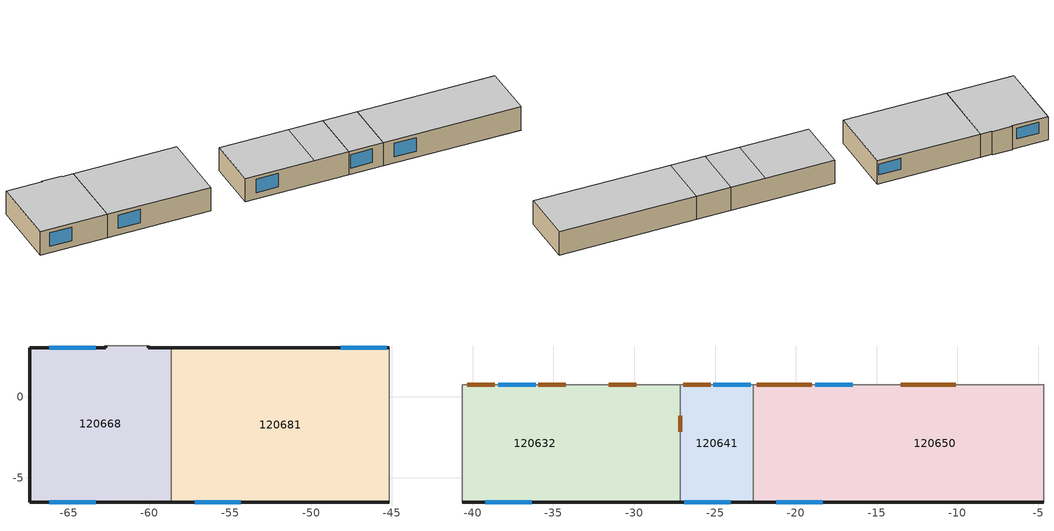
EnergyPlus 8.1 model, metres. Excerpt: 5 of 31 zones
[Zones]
120668
 floor to 118363 (4): -58.65,-6.51 -67.42,-6.51 -67.42,3.04 -62.7,3.04 -62.7,3.16 -60.3,3.16 -60.3,3.04 -58.65,3.04 z3.3
 wall outside (5): -62.7,3.16 -62.7,3.04 -67.42,3.04 -67.42,-6.51 -58.65,-6.51 / -58.65,3.04 -60.09,3.04 -60.09,3.16 z3.3:6.6
 wall to 120563 (9): -60.09,3.16 -62.7,3.16 z3.3:6.6
 wall to 120681 (9): -58.65,-6.51 -58.65,3.04 z3.3:6.6
 window (1001): -63.34,3.04 -66.21,3.04 z4.59:6.11
 window x2 (1001): -66.21,-6.51 -63.34,-6.51 z4.19:6.11
 ceiling to 120484 (3): -67.42,-6.51 -58.65,-6.51 -58.65,3.04 -60.09,3.04 -60.09,3.16 -62.7,3.16 -62.7,3.04 -67.42,3.04 z6.6
120681
 floor to 118446 (4): -45.15,-6.51 -58.65,-6.51 -58.65,3.04 -45.15,3.04 z3.3
 wall outside (5): -45.15,3.04 -58.65,3.04 / -58.65,-6.51 -45.15,-6.51 z3.3:6.6
 wall to 120563 (9): -45.15,-6.51 -45.15,3.04 z3.3:6.6
 window x3 (1001): -45.31,3.04 -48.18,3.04 z4.59:6.11; -57.21,-6.51 -54.34,-6.51 z4.19:6.11
 ceiling to 120497 (3): -58.65,-6.51 -45.15,-6.51 -45.15,3.04 -58.65,3.04 z6.6
120632
 floor to 118453 (4): -31.65,-6.51 -40.65,-6.51 -40.65,0.76 -31.65,0.76 z3.3
 floor to 118460 (4): -27.15,-6.51 -31.65,-6.51 -31.65,0.76 -27.15,0.76 z3.3
 wall outside (5): -40.65,-6.51 -27.15,-6.51 z3.3:6.6
 wall to 120563 (9): -27.15,0.76 -40.65,0.76 -40.65,-6.51 z3.3:6.6
 wall to 120641 (9): -27.15,-6.51 -27.15,0.76 z3.3:6.6
 window inside x3 (1002): -36.09,0.76 -38.41,0.76 z4.64:6.26
 window x3 (1001): -39.21,-6.51 -36.34,-6.51 z4.19:6.11
 door inside (11): -38.65,0.76 -40.35,0.76 / -34.25,0.76 -35.95,0.76 / -29.87,0.76 -31.57,0.76 / -27.15,-2.16 -27.15,-1.16 z3.4:5.4
 ceiling to 120506 (3): -40.65,-6.51 -31.65,-6.51 -31.65,0.76 -40.65,0.76 z6.6
 ceiling to 120515 (3): -31.65,-6.51 -27.15,-6.51 -27.15,0.76 -31.65,0.76 z6.6
120641
 floor to 118460 (4): -22.65,-6.51 -27.15,-6.51 -27.15,0.76 -22.65,0.76 z3.3
 wall outside (5): -27.15,-6.51 -22.65,-6.51 z3.3:6.6
 wall to 120563 (9): -22.65,0.76 -27.15,0.76 z3.3:6.6
 wall to 120650 (9): -22.65,-6.51 -22.65,0.76 z3.3:6.6
 window inside (1002): -22.81,0.76 -25.13,0.76 z4.74:6.36
 window (1001): -26.91,-6.51 -24.04,-6.51 z4.19:6.11
 door inside (11): -25.27,0.76 -26.97,0.76 z3.4:5.4
 ceiling to 120515 (3): -27.15,-6.51 -22.65,-6.51 -22.65,0.76 -27.15,0.76 z6.6
120650
 floor to 118467 (4): -18.15,-6.51 -22.65,-6.51 -22.65,0.76 -18.15,0.76 z3.3
 floor to 118474 (4): -4.65,-6.51 -18.15,-6.51 -18.15,0.76 -4.65,0.76 z3.3
 wall outside (5): -22.65,-6.51 -4.65,-6.51 z3.3:6.6
 wall to 120563 (9): -4.65,0.76 -22.65,0.76 z3.3:6.6
 wall to 120659 (9): -4.65,-6.51 -4.65,0.76 z3.3:6.6
 window inside x4 (1002): -16.49,0.76 -18.81,0.76 z4.64:6.26
 window x4 (1001): -21.21,-6.51 -18.34,-6.51 z4.19:6.11
 door inside (11): -19.02,0.76 -22.42,0.76 / -10.12,0.76 -13.52,0.76 z3.4:5.4
 ceiling to 120515 (3): -22.65,-6.51 -4.65,-6.51 -4.65,0.76 -22.65,0.76 z6.6
[Schedule:Compact]
10059: Through: 31 Jan, For: Tuesday Friday SummerDesignDay, Until: 13:30, 0.05, Until: 16:30, 1, Until: 24:00, 0.05, For: WinterDesignDay AllOtherDays, Until: 24:00, 0, Through: 11 Feb, For : Weekdays SummerDesignDay, Until: 09:00, 0.05, Until: 12:10, 1, Until: 24:00, 0.05, For: WinterDesignDay AllOtherDays, Until: 24:00, 0, Through: 28 Feb, For: Tuesday Friday SummerDesignDay, Until: 13:30, 0.05, Until: 16:30, 1, Until: 24:00, 0.05, For: WinterDesignDay AllOtherDays, Until: 24:00, 0, Through: 15 Mar, For: Weekdays SummerDesignDay, Until: 09:00, 0.05, Until: 12:10, 1, Until: 24:00, 0.05, For: WinterDesignDay AllOtherDays, Until: 24:00, 0, Through: 18 Jul, For : Weekdays SummerDesignDay, Until: 09:00, 0.05, Until: 12:10, 1, Until: 24:00, 0.05, For: WinterDesignDay AllOtherDays, Until: 24:00, 0, Through: 25 Aug, For: Tuesday Friday SummerDesignDay, Until: 13:30, 0.05, Until: 16:30, 1, Until: 24:00, 0.05, For: WinterDesignDay AllOtherDays, Until: 24:00, 0, Through: 29 Aug, For : Weekdays SummerDesignDay, Until: 09:00, 0.05, Until: 12:10, 1, Until: 24:00, 0.05, For: WinterDesignDay AllOtherDays, Until: 24:00, 0, Through: 6 Sep, For: Weekdays SummerDesignDay, Until: 09:00, 0.05, Until: 12:10, 1, Until: 24:00, 0.05, For: WinterDesignDay AllOtherDays, Until: 24:00, 0, Through: 22 Dec, For : Weekdays SummerDesignDay, Until: 09:00, 0.05, Until: 12:10, 1, Until: 24:00, 0.05, For: WinterDesignDay AllOtherDays, Until: 24:00, 0, Through: 31 Dec, For: Tuesday Friday SummerDesignDay, Until: 13:30, 0.05, Until: 16:30, 1, Until: 24:00, 0.05, For: WinterDesignDay AllOtherDays, Until: 24:00, 0
10060: Through: 28 Feb, For: Thursday SummerDesignDay, Until: 14:00, 0.05, Until: 16:00, 1, Until: 24:00, 0.05, For: WinterDesignDay AllOtherDays, Until: 24:00, 0, Through: 15 Mar, For : AllDays, Until: 24:00, 0.05, Through: 29 Aug, For: Thursday SummerDesignDay, Until: 14:00, 0.05, Until: 16:00, 1, Until: 24:00, 0.05, For: WinterDesignDay AllOtherDays, Until: 24:00, 0, Through: 6 Sep, For : AllDays, Until: 24:00, 0.05, Through: 31 Dec, For: Thursday SummerDesignDay, Until: 14:00, 0.05, Until: 16:00, 1, Until: 24:00, 0.05, For: WinterDesignDay AllOtherDays, Until: 24:00, 0
10061: Through: 31 Jan, For: Monday Thursday SummerDesignDay, Until: 14:00, 0.05, Until: 15:00, 1, Until: 24:00, 0.05, For: Wednesday, Until: 13:30, 0.05, Until: 16:30, 1, Until: 24:00, 0.05, For: Friday, Until: 13:00, 0.05, Until: 17:00, 1, Until: 24:00, 0.05, For: WinterDesignDay AllOtherDays, Until: 24:00, 0, Through: 11 Feb, For : Monday Thursday SummerDesignDay, Until: 09:00, 0.05, Until: 12:10, 1, Until: 14:00, 0.05, Until: 15:00, 1, Until: 24:00, 0.05, For: Tuesday, Until: 09:00, 0.05, Until: 12:10, 1, Until: 13:30, 0.05, Until: 16:30, 1, Until: 24:00, 0.05, For: Wednesday, Until: 09:00, 0.05, Until: 11:20, 1, Until: 13:30, 0.05, Until: 16:30, 1, Until: 24:00, 0.05, For: Friday, Until: 09:00, 0.05, Until: 12:10, 1, Until: 13:00, 0.05, Until: 17:00, 1, Until: 24:00, 0.05, For: WinterDesignDay AllOtherDays, Until: 24:00, 0, Through: 28 Feb, For: Monday Thursday SummerDesignDay, Until: 14:00, 0.05, Until: 15:00, 1, Until: 24:00, 0.05, For: Wednesday, Until: 13:30, 0.05, Until: 16:30, 1, Until: 24:00, 0.05, For: Friday, Until: 13:00, 0.05, Until: 17:00, 1, Until: 24:00, 0.05, For: WinterDesignDay AllOtherDays, Until: 24:00, 0, Through: 15 Mar, For : Weekdays SummerDesignDay, Until: 09:00, 0.05, Until: 12:10, 1, Until: 24:00, 0.05, For: WinterDesignDay AllOtherDays, Until: 24:00, 0, Through: 18 Jul, For : Monday Thursday SummerDesignDay, Until: 09:00, 0.05, Until: 12:10, 1, Until: 14:00, 0.05, Until: 15:00, 1, Until: 24:00, 0.05, For: Tuesday, Until: 09:00, 0.05, Until: 12:10, 1, Until: 13:30, 0.05, Until: 16:30, 1, Until: 24:00, 0.05, For: Wednesday, Until: 09:00, 0.05, Until: 11:20, 1, Until: 13:30, 0.05, Until: 16:30, 1, Until: 24:00, 0.05, For: Friday, Until: 09:00, 0.05, Until: 12:10, 1, Until: 13:00, 0.05, Until: 17:00, 1, Until: 24:00, 0.05, For: WinterDesignDay AllOtherDays, Until: 24:00, 0, Through: 25 Aug, For: Monday Thursday SummerDesignDay, Until: 14:00, 0.05, Until: 15:00, 1, Until: 24:00, 0.05, For: Wednesday, Until: 13:30, 0.05, Until: 16:30, 1, Until: 24:00, 0.05, For: Friday, Until: 13:00, 0.05, Until: 17:00, 1, Until: 24:00, 0.05, For: WinterDesignDay AllOtherDays, Until: 24:00, 0, Through: 29 Aug, For : Monday Thursday SummerDesignDay, Until: 09:00, 0.05, Until: 12:10, 1, Until: 14:00, 0.05, Until: 15:00, 1, Until: 24:00, 0.05, For: Tuesday, Until: 09:00, 0.05, Until: 12:10, 1, Until: 13:30, 0.05, Until: 16:30, 1, Until: 24:00, 0.05, For: Wednesday, Until: 09:00, 0.05, Until: 11:20, 1, Until: 13:30, 0.05, Until: 16:30, 1, Until: 24:00, 0.05, For: Friday, Until: 09:00, 0.05, Until: 12:10, 1, Until: 13:00, 0.05, Until: 17:00, 1, Until: 24:00, 0.05, For: WinterDesignDay AllOtherDays, Until: 24:00, 0, Through: 6 Sep, For : Weekdays SummerDesignDay, Until: 09:00, 0.05, Until: 12:10, 1, Until: 24:00, 0.05, For: WinterDesignDay AllOtherDays, Until: 24:00, 0, Through: 22 Dec, For: Monday SummerDesignDay, Until: 09:00, 0.05, Until: 12:10, 1, Until: 14:00, 0.05, Until: 15:00, 1, Until: 24:00, 0.05, For: Tuesday, Until: 09:00, 0.05, Until: 12:10, 1, Until: 13:30, 0.05, Until: 16:30, 1, Until: 24:00, 0.05, For: Wednesday, Until: 09:00, 0.05, Until: 11:20, 1, Until: 13:30, 0.05, Until: 16:30, 1, Until: 24:00, 0.05, For: Friday, Until: 09:00, 0.05, Until: 12:10, 1, Until: 13:00, 0.05, Until: 17:00, 1, Until: 24:00, 0.05, For: WinterDesignDay AllOtherDays, Until: 24:00, 0, Through: 31 Dec, For: Monday Thursday SummerDesignDay, Until: 14:00, 0.05, Until: 15:00, 1, Until: 24:00, 0.05, For: Wednesday, Until: 13:30, 0.05, Until: 16:30, 1, Until: 24:00, 0.05, For: Friday, Until: 13:00, 0.05, Until: 17:00, 1, Until: 24:00, 0.05, For: WinterDesignDay AllOtherDays, Until: 24:00, 0
Activity Schedule 118446: Through: 12/31, For: AllDays, Until: 24:00, 162
Clothing Schedule 118446; Clothing Schedule 118453; Clothing Schedule 118460; Clothing Schedule 118467; Clothing Schedule 118474; Clothing Schedule 118481; Clothing Schedule 118488; Clothing Schedule 120563; Clothing Schedule 120605; Clothing Schedule 120614; Clothing Schedule 120623; Clothing Schedule 120632; Clothing Schedule 120641; Clothing Schedule 120650; Clothing Schedule 120659; Clothing Schedule 120668; Clothing Schedule 120681; Clothing Schedule 120428; Clothing Schedule 120466; Clothing Schedule 120475; Clothing Schedule 120484; Clothing Schedule 120497; Clothing Schedule 120506; Clothing Schedule 120515: Through: 4/1, For: AllDays, Until: 24:00, 1, Through: 9/30, For: AllDays, Until: 24:00, .5, Through: 12/31, For: AllDays, Until: 24:00, 1
DHW Supply Temperature 118446: Through: 12/31, For: AllDays, Until: 24:00, 65
DHW Mains Temperature 118446: Through: 12/31, For: AllDays, Until: 24:00, 10
Activity Schedule 118453; Activity Schedule 118460; Activity Schedule 118474; Activity Schedule 118481; Activity Schedule 118488; Activity Schedule 120563; Activity Schedule 120614; Activity Schedule 120623; Activity Schedule 120632; Activity Schedule 120641; Activity Schedule 120650; Activity Schedule 120659; Activity Schedule 120668; Activity Schedule 120681; Activity Schedule 120428; Activity Schedule 120466; Activity Schedule 120475; Activity Schedule 120484; Activity Schedule 120497; Activity Schedule 120506; Activity Schedule 120515: Through: 12/31, For: AllDays, Until: 24:00, 126
Activity Schedule 118467; Activity Schedule 120605: Through: 12/31, For: AllDays, Until: 24:00, 108
Zone 118363 Heating SP Sch: Through: 31 Jan, For: AllDays, Until: 24:00, 12, Through: 11 Feb, For : Weekdays SummerDesignDay WinterDesignDay, Until: 09:00, 12, Until: 12:10, 18, Until: 24:00, 12, For: AllOtherDays, Until: 24:00, -50, Through: 28 Feb, For: AllDays, Until: 24:00, 12, Through: 31 Mar, For: Weekdays SummerDesignDay WinterDesignDay, Until: 09:00, 12, Until: 17:00, 18, Until: 24:00, 12, For: AllOtherDays, Until: 24:00, -50, Through: 30 Sep, For: AllDays, Until: 24:00, 12, Through: 22 Dec, For: Weekdays SummerDesignDay WinterDesignDay, Until: 09:00, 12, Until: 12:10, 18, Until: 24:00, 12, For: AllOtherDays, Until: 24:00, -50, Through: 31 Dec, For: AllDays, Until: 24:00, -50
118363 Heating Availability Sch: Through: 31 Jan, For: AllDays, Until: 24:00, 1, Through: 11 Feb, For : Weekdays SummerDesignDay WinterDesignDay, Until: 09:00, 1, Until: 12:10, 1, Until: 24:00, 1, For: AllOtherDays, Until: 24:00, 0, Through: 28 Feb, For: AllDays, Until: 24:00, 1, Through: 31 Mar, For: Weekdays SummerDesignDay WinterDesignDay, Until: 09:00, 1, Until: 17:00, 1, Until: 24:00, 1, For: AllOtherDays, Until: 24:00, 0, Through: 30 Sep, For: AllDays, Until: 24:00, 1, Through: 22 Dec, For: Weekdays SummerDesignDay WinterDesignDay, Until: 09:00, 1, Until: 12:10, 1, Until: 24:00, 1, For: AllOtherDays, Until: 24:00, 0, Through: 31 Dec, For: AllDays, Until: 24:00, 0
Zone 118363 Cooling SP Sch: Through: 31 May, For: AllDays, Until: 24:00, 100, Through: 18 Jul, For: Weekdays SummerDesignDay, Until: 09:00, 100, Until: 12:10, 26, Until: 24:00, 100, For: Weekends Holidays AllOtherDays, Until: 24:00, 100, Through: 25 Aug, For: AllDays, Until: 24:00, 100, Through: 15 Sep, For: Weekdays SummerDesignDay, Until: 09:00, 100, Until: 12:10, 26, Until: 24:00, 100, For: Weekends Holidays AllOtherDays, Until: 24:00, 100, Through: 31 Dec, For: AllDays, Until: 24:00, 100
118363 Cooling Availability Sch: Through: 31 May, For: AllDays, Until: 24:00, 0, Through: 18 Jul, For: Weekdays SummerDesignDay, Until: 09:00, 0, Until: 12:10, 1, Until: 24:00, 0, For: Weekends Holidays AllOtherDays, Until: 24:00, 0, Through: 25 Aug, For: AllDays, Until: 24:00, 0, Through: 15 Sep, For: Weekdays SummerDesignDay, Until: 09:00, 0, Until: 12:10, 1, Until: 24:00, 0, For: Weekends Holidays AllOtherDays, Until: 24:00, 0, Through: 31 Dec, For: AllDays, Until: 24:00, 0
Zone 118439 Heating SP Sch: Through: 31 Jan, For: Weekdays SummerDesignDay WinterDesignDay, Until: 09:00, 12, Until: 17:00, 18, Until: 24:00, 12, For: AllOtherDays, Until: 24:00, -50, Through: 11 Feb, For: Monday Tuesday Thursday Friday SummerDesignDay WinterDesignDay, Until: 09:00, 12, Until: 12:10, 18, Until: 24:00, 12, For: Wednesday, Until: 09:00, 12, Until: 11:20, 18, Until: 24:00, 12, For: AllOtherDays, Until: 24:00, -50, Through: 28 Feb, For: Weekdays SummerDesignDay WinterDesignDay, Until: 09:00, 12, Until: 17:00, 18, Until: 24:00, 12, For: AllOtherDays, Until: 24:00, -50, Through: 31 Mar, For: Monday Tuesday Thursday Friday SummerDesignDay WinterDesignDay, Until: 09:00, 12, Until: 17:00, 18, Until: 24:00, 12, For: Wednesday, Until: 09:00, 12, Until: 17:00, 18, Until: 24:00, 12, For: AllOtherDays, Until: 24:00, -50, Through: 30 Sep, For: AllDays, Until: 24:00, 12, Through: 22 Dec, For: Monday Tuesday Thursday Friday SummerDesignDay WinterDesignDay, Until: 09:00, 12, Until: 12:10, 18, Until: 24:00, 12, For: Wednesday, Until: 09:00, 12, Until: 11:20, 18, Until: 24:00, 12, For: AllOtherDays, Until: 24:00, -50, Through: 31 Dec, For: Weekdays SummerDesignDay WinterDesignDay, Until: 09:00, 12, Until: 17:00, 18, Until: 24:00, 12, For: AllOtherDays, Until: 24:00, -50
118439 Heating Availability Sch: Through: 31 Jan, For: Weekdays SummerDesignDay WinterDesignDay, Until: 09:00, 1, Until: 17:00, 1, Until: 24:00, 1, For: AllOtherDays, Until: 24:00, 0, Through: 11 Feb, For: Monday Tuesday Thursday Friday SummerDesignDay WinterDesignDay, Until: 09:00, 1, Until: 12:10, 1, Until: 24:00, 1, For: Wednesday, Until: 09:00, 1, Until: 11:20, 1, Until: 24:00, 1, For: AllOtherDays, Until: 24:00, 0, Through: 28 Feb, For: Weekdays SummerDesignDay WinterDesignDay, Until: 09:00, 1, Until: 17:00, 1, Until: 24:00, 1, For: AllOtherDays, Until: 24:00, 0, Through: 31 Mar, For: Monday Tuesday Thursday Friday SummerDesignDay WinterDesignDay, Until: 09:00, 1, Until: 17:00, 1, Until: 24:00, 1, For: Wednesday, Until: 09:00, 1, Until: 17:00, 1, Until: 24:00, 1, For: AllOtherDays, Until: 24:00, 0, Through: 30 Sep, For: AllDays, Until: 24:00, 1, Through: 22 Dec, For: Monday Tuesday Thursday Friday SummerDesignDay WinterDesignDay, Until: 09:00, 1, Until: 12:10, 1, Until: 24:00, 1, For: Wednesday, Until: 09:00, 1, Until: 11:20, 1, Until: 24:00, 1, For: AllOtherDays, Until: 24:00, 0, Through: 31 Dec, For: Weekdays SummerDesignDay WinterDesignDay, Until: 09:00, 1, Until: 17:00, 1, Until: 24:00, 1, For: AllOtherDays, Until: 24:00, 0
Zone 118439 Cooling SP Sch: Through: 31 May, For: AllDays, Until: 24:00, 100, Through: 18 Jul, For: Monday Tuesday Thursday Friday SummerDesignDay, Until: 09:00, 100, Until: 12:10, 26, Until: 24:00, 100, For: Wednesday, Until: 09:00, 100, Until: 11:20, 26, Until: 24:00, 100, For: AllOtherDays, Until: 24:00, 100, Through: 25 Aug, For: Weekdays SummerDesignDay, Until: 09:00, 100, Until: 17:00, 26, Until: 24:00, 100, For: AllOtherDays, Until: 24:00, 100, Through: 15 Sep, For: Monday Tuesday Thursday Friday SummerDesignDay, Until: 09:00, 100, Until: 12:10, 26, Until: 24:00, 100, For: Wednesday, Until: 09:00, 100, Until: 11:20, 26, Until: 24:00, 100, For: AllOtherDays, Until: 24:00, 100, Through: 31 Dec, For: AllDays, Until: 24:00, 100
118439 Cooling Availability Sch: Through: 31 May, For: AllDays, Until: 24:00, 0, Through: 18 Jul, For: Monday Tuesday Thursday Friday SummerDesignDay, Until: 09:00, 0, Until: 12:10, 1, Until: 24:00, 0, For: Wednesday, Until: 09:00, 0, Until: 11:20, 1, Until: 24:00, 0, For: AllOtherDays, Until: 24:00, 0, Through: 25 Aug, For: Weekdays SummerDesignDay, Until: 09:00, 0, Until: 17:00, 1, Until: 24:00, 0, For: AllOtherDays, Until: 24:00, 0, Through: 15 Sep, For: Monday Tuesday Thursday Friday SummerDesignDay, Until: 09:00, 0, Until: 12:10, 1, Until: 24:00, 0, For: Wednesday, Until: 09:00, 0, Until: 11:20, 1, Until: 24:00, 0, For: AllOtherDays, Until: 24:00, 0, Through: 31 Dec, For: AllDays, Until: 24:00, 0
Zone 118453 Heating SP Sch; Zone 120668 Heating SP Sch: Through: 28 Feb, For: Monday Wednesday SummerDesignDay WinterDesignDay, Until: 13:00, 12, Until: 16:00, 18, Until: 24:00, 12, For: AllOtherDays, Until: 24:00, -50, Through: 15 Mar, For: AllDays, Until: 24:00, 12, Through: 31 Mar, For: Monday Wednesday SummerDesignDay WinterDesignDay, Until: 09:00, 12, Until: 17:00, 18, Until: 24:00, 12, For: AllOtherDays, Until: 24:00, -50, Through: 30 Sep, For: AllDays, Until: 24:00, 12, Through: 31 Dec, For: Monday Wednesday SummerDesignDay WinterDesignDay, Until: 13:00, 12, Until: 16:00, 18, Until: 24:00, 12, For: AllOtherDays, Until: 24:00, -50
118453 Heating Availability Sch; 120668 Heating Availability Sch: Through: 28 Feb, For: Monday Wednesday SummerDesignDay WinterDesignDay, Until: 13:00, 1, Until: 16:00, 1, Until: 24:00, 1, For: AllOtherDays, Until: 24:00, 0, Through: 15 Mar, For: AllDays, Until: 24:00, 1, Through: 31 Mar, For: Monday Wednesday SummerDesignDay WinterDesignDay, Until: 09:00, 1, Until: 17:00, 1, Until: 24:00, 1, For: AllOtherDays, Until: 24:00, 0, Through: 30 Sep, For: AllDays, Until: 24:00, 1, Through: 31 Dec, For: Monday Wednesday SummerDesignDay WinterDesignDay, Until: 13:00, 1, Until: 16:00, 1, Until: 24:00, 1, For: AllOtherDays, Until: 24:00, 0
Zone 118453 Cooling SP Sch; Zone 120668 Cooling SP Sch: Through: 31 May, For: AllDays, Until: 24:00, 100, Through: 29 Aug, For: Monday Wednesday SummerDesignDay, Until: 13:00, 100, Until: 16:00, 26, Until: 24:00, 100, For: AllOtherDays, Until: 24:00, 100, Through: 6 Sep, For: AllDays, Until: 24:00, 100, Through: 15 Sep, For: Monday Wednesday SummerDesignDay, Until: 13:00, 100, Until: 16:00, 26, Until: 24:00, 100, For: AllOtherDays, Until: 24:00, 100, Through: 31 Dec, For: AllDays, Until: 24:00, 100
118453 Cooling Availability Sch; 120668 Cooling Availability Sch: Through: 31 May, For: AllDays, Until: 24:00, 0, Through: 29 Aug, For: Monday Wednesday SummerDesignDay, Until: 13:00, 0, Until: 16:00, 1, Until: 24:00, 0, For: AllOtherDays, Until: 24:00, 0, Through: 6 Sep, For: AllDays, Until: 24:00, 0, Through: 15 Sep, For: Monday Wednesday SummerDesignDay, Until: 13:00, 0, Until: 16:00, 1, Until: 24:00, 0, For: AllOtherDays, Until: 24:00, 0, Through: 31 Dec, For: AllDays, Until: 24:00, 0
Zone 118460 Heating SP Sch: Through: 31 Jan, For: Thursday Friday SummerDesignDay WinterDesignDay, Until: 13:00, 12, Until: 17:00, 18, Until: 24:00, 12, For: AllOtherDays, Until: 24:00, -50, Through: 11 Feb, For : Monday Wednesday SummerDesignDay WinterDesignDay, Until: 09:00, 12, Until: 12:50, 18, Until: 24:00, 12, For: Tuesday, Until: 09:00, 12, Until: 13:30, 18, Until: 24:00, 12, For: Thursday Friday, Until: 09:00, 12, Until: 17:00, 18, Until: 24:00, 12, For: Saturday, Until: 09:00, 12, Until: 12:10, 18, Until: 24:00, 12, For: AllOtherDays, Until: 24:00, -50, Through: 28 Feb, For: Thursday Friday SummerDesignDay WinterDesignDay, Until: 13:00, 12, Until: 17:00, 18, Until: 24:00, 12, For: AllOtherDays, Until: 24:00, -50, Through: 15 Mar, For : Weekdays SummerDesignDay WinterDesignDay, Until: 09:00, 12, Until: 17:00, 18, Until: 24:00, 12, For: Saturday, Until: 09:00, 12, Until: 17:00, 18, Until: 24:00, 12, For: AllOtherDays, Until: 24:00, -50, Through: 31 Mar, For : Monday Wednesday SummerDesignDay WinterDesignDay, Until: 09:00, 12, Until: 17:00, 18, Until: 24:00, 12, For: Tuesday, Until: 09:00, 12, Until: 17:00, 18, Until: 24:00, 12, For: Thursday Friday, Until: 09:00, 12, Until: 17:00, 18, Until: 24:00, 12, For: Saturday, Until: 09:00, 12, Until: 17:00, 18, Until: 24:00, 12, For: AllOtherDays, Until: 24:00, -50, Through: 30 Sep, For: AllDays, Until: 24:00, 12, Through: 22 Dec, For : Monday Wednesday SummerDesignDay WinterDesignDay, Until: 09:00, 12, Until: 12:50, 18, Until: 24:00, 12, For: Tuesday, Until: 09:00, 12, Until: 13:30, 18, Until: 24:00, 12, For: Thursday Friday, Until: 09:00, 12, Until: 17:00, 18, Until: 24:00, 12, For: Saturday, Until: 09:00, 12, Until: 12:10, 18, Until: 24:00, 12, For: AllOtherDays, Until: 24:00, -50, Through: 31 Dec, For: Thursday Friday SummerDesignDay WinterDesignDay, Until: 13:00, 12, Until: 17:00, 18, Until: 24:00, 12, For: AllOtherDays, Until: 24:00, -50
118460 Heating Availability Sch: Through: 31 Jan, For: Thursday Friday SummerDesignDay WinterDesignDay, Until: 13:00, 1, Until: 17:00, 1, Until: 24:00, 1, For: AllOtherDays, Until: 24:00, 0, Through: 11 Feb, For : Monday Wednesday SummerDesignDay WinterDesignDay, Until: 09:00, 1, Until: 12:50, 1, Until: 24:00, 1, For: Tuesday, Until: 09:00, 1, Until: 13:30, 1, Until: 24:00, 1, For: Thursday Friday, Until: 09:00, 1, Until: 17:00, 1, Until: 24:00, 1, For: Saturday, Until: 09:00, 1, Until: 12:10, 1, Until: 24:00, 1, For: AllOtherDays, Until: 24:00, 0, Through: 28 Feb, For: Thursday Friday SummerDesignDay WinterDesignDay, Until: 13:00, 1, Until: 17:00, 1, Until: 24:00, 1, For: AllOtherDays, Until: 24:00, 0, Through: 15 Mar, For : Weekdays SummerDesignDay WinterDesignDay, Until: 09:00, 1, Until: 17:00, 1, Until: 24:00, 1, For: Saturday, Until: 09:00, 1, Until: 17:00, 1, Until: 24:00, 1, For: AllOtherDays, Until: 24:00, 0, Through: 31 Mar, For : Monday Wednesday SummerDesignDay WinterDesignDay, Until: 09:00, 1, Until: 17:00, 1, Until: 24:00, 1, For: Tuesday, Until: 09:00, 1, Until: 17:00, 1, Until: 24:00, 1, For: Thursday Friday, Until: 09:00, 1, Until: 17:00, 1, Until: 24:00, 1, For: Saturday, Until: 09:00, 1, Until: 17:00, 1, Until: 24:00, 1, For: AllOtherDays, Until: 24:00, 0, Through: 30 Sep, For: AllDays, Until: 24:00, 1, Through: 22 Dec, For : Monday Wednesday SummerDesignDay WinterDesignDay, Until: 09:00, 1, Until: 12:50, 1, Until: 24:00, 1, For: Tuesday, Until: 09:00, 1, Until: 13:30, 1, Until: 24:00, 1, For: Thursday Friday, Until: 09:00, 1, Until: 17:00, 1, Until: 24:00, 1, For: Saturday, Until: 09:00, 1, Until: 12:10, 1, Until: 24:00, 1, For: AllOtherDays, Until: 24:00, 0, Through: 31 Dec, For: Thursday Friday SummerDesignDay WinterDesignDay, Until: 13:00, 1, Until: 17:00, 1, Until: 24:00, 1, For: AllOtherDays, Until: 24:00, 0
Zone 118460 Cooling SP Sch: Through: 31 May, For: AllDays, Until: 24:00, 100, Through: 18 Jul, For : Monday Wednesday SummerDesignDay, Until: 09:00, 100, Until: 12:50, 26, Until: 24:00, 100, For: Tuesday, Until: 09:00, 100, Until: 13:30, 26, Until: 24:00, 100, For: Thursday Friday, Until: 09:00, 100, Until: 17:00, 26, Until: 24:00, 100, For: Saturday, Until: 09:00, 100, Until: 12:10, 26, Until: 24:00, 100, For: Sunday Holidays AllOtherDays, Until: 24:00, 100, Through: 25 Aug, For: Thursday Friday SummerDesignDay, Until: 13:00, 100, Until: 17:00, 26, Until: 24:00, 100, For: AllOtherDays, Until: 24:00, 100, Through: 29 Aug, For : Monday Wednesday SummerDesignDay, Until: 09:00, 100, Until: 12:50, 26, Until: 24:00, 100, For: Tuesday, Until: 09:00, 100, Until: 13:30, 26, Until: 24:00, 100, For: Thursday Friday, Until: 09:00, 100, Until: 17:00, 26, Until: 24:00, 100, For: Saturday, Until: 09:00, 100, Until: 12:10, 26, Until: 24:00, 100, For: Sunday Holidays AllOtherDays, Until: 24:00, 100, Through: 15 Sep, For : Monday Wednesday Thursday Friday SummerDesignDay, Until: 09:00, 100, Until: 12:50, 26, Until: 24:00, 100, For: Tuesday, Until: 09:00, 100, Until: 13:30, 26, Until: 24:00, 100, For: Saturday, Until: 09:00, 100, Until: 12:10, 26, Until: 24:00, 100, For: Sunday Holidays AllOtherDays, Until: 24:00, 100, Through: 31 Dec, For: AllDays, Until: 24:00, 100
118460 Cooling Availability Sch: Through: 31 May, For: AllDays, Until: 24:00, 0, Through: 18 Jul, For : Monday Wednesday SummerDesignDay, Until: 09:00, 0, Until: 12:50, 1, Until: 24:00, 0, For: Tuesday, Until: 09:00, 0, Until: 13:30, 1, Until: 24:00, 0, For: Thursday Friday, Until: 09:00, 0, Until: 17:00, 1, Until: 24:00, 0, For: Saturday, Until: 09:00, 0, Until: 12:10, 1, Until: 24:00, 0, For: Sunday Holidays AllOtherDays, Until: 24:00, 0, Through: 25 Aug, For: Thursday Friday SummerDesignDay, Until: 13:00, 0, Until: 17:00, 1, Until: 24:00, 0, For: AllOtherDays, Until: 24:00, 0, Through: 29 Aug, For : Monday Wednesday SummerDesignDay, Until: 09:00, 0, Until: 12:50, 1, Until: 24:00, 0, For: Tuesday, Until: 09:00, 0, Until: 13:30, 1, Until: 24:00, 0, For: Thursday Friday, Until: 09:00, 0, Until: 17:00, 1, Until: 24:00, 0, For: Saturday, Until: 09:00, 0, Until: 12:10, 1, Until: 24:00, 0, For: Sunday Holidays AllOtherDays, Until: 24:00, 0, Through: 15 Sep, For : Monday Wednesday Thursday Friday SummerDesignDay, Until: 09:00, 0, Until: 12:50, 1, Until: 24:00, 0, For: Tuesday, Until: 09:00, 0, Until: 13:30, 1, Until: 24:00, 0, For: Saturday, Until: 09:00, 0, Until: 12:10, 1, Until: 24:00, 0, For: Sunday Holidays AllOtherDays, Until: 24:00, 0, Through: 31 Dec, For: AllDays, Until: 24:00, 0
Zone 118474 Heating SP Sch; Zone 118481 Heating SP Sch; Zone 120605 Heating SP Sch: Through: 31 Jan, For: Weekdays SummerDesignDay WinterDesignDay, Until: 08:00, 12, Until: 17:00, 18, Until: 24:00, 12, For: Saturday, Until: 08:00, 12, Until: 12:10, 18, Until: 24:00, 12, For:  AllOtherDays, Until: 24:00, -50, Through: 11 Feb, For: Weekdays SummerDesignDay WinterDesignDay, Until: 08:00, 12, Until: 17:00, 18, Until: 24:00, 12, For: Saturday, Until: 08:00, 12, Until: 12:10, 18, Until: 24:00, 12, For: AllOtherDays, Until: 24:00, -50, Through: 28 Feb, For: Weekdays SummerDesignDay WinterDesignDay, Until: 08:00, 12, Until: 17:00, 18, Until: 24:00, 12, For: Saturday, Until: 08:00, 12, Until: 12:10, 18, Until: 24:00, 12, For: AllOtherDays, Until: 24:00, -50, Through: 31 Mar, For: Weekdays SummerDesignDay WinterDesignDay, Until: 08:00, 12, Until: 17:00, 18, Until: 24:00, 12, For: Saturday, Until: 08:00, 12, Until: 17:00, 18, Until: 24:00, 12, For: AllOtherDays, Until: 24:00, -50, Through: 30 Sep, For: AllDays, Until: 24:00, 12, Through: 22 Dec, For: Weekdays SummerDesignDay WinterDesignDay, Until: 08:00, 12, Until: 17:00, 18, Until: 24:00, 12, For: Saturday, Until: 08:00, 12, Until: 12:10, 18, Until: 24:00, 12, For: AllOtherDays, Until: 24:00, -50, Through: 31 Dec, For: Weekdays SummerDesignDay WinterDesignDay, Until: 08:00, 12, Until: 17:00, 18, Until: 24:00, 12, For: Saturday, Until: 08:00, 12, Until: 12:10, 18, Until: 24:00, 12, For: AllOtherDays, Until: 24:00, -50
118474 Heating Availability Sch; 118481 Heating Availability Sch; 120605 Heating Availability Sch: Through: 31 Jan, For: Weekdays SummerDesignDay WinterDesignDay, Until: 08:00, 1, Until: 17:00, 1, Until: 24:00, 1, For: Saturday, Until: 08:00, 1, Until: 12:10, 1, Until: 24:00, 1, For:  AllOtherDays, Until: 24:00, 0, Through: 11 Feb, For: Weekdays SummerDesignDay WinterDesignDay, Until: 08:00, 1, Until: 17:00, 1, Until: 24:00, 1, For: Saturday, Until: 08:00, 1, Until: 12:10, 1, Until: 24:00, 1, For: AllOtherDays, Until: 24:00, 0, Through: 28 Feb, For: Weekdays SummerDesignDay WinterDesignDay, Until: 08:00, 1, Until: 17:00, 1, Until: 24:00, 1, For: Saturday, Until: 08:00, 1, Until: 12:10, 1, Until: 24:00, 1, For: AllOtherDays, Until: 24:00, 0, Through: 31 Mar, For: Weekdays SummerDesignDay WinterDesignDay, Until: 08:00, 1, Until: 17:00, 1, Until: 24:00, 1, For: Saturday, Until: 08:00, 1, Until: 17:00, 1, Until: 24:00, 1, For: AllOtherDays, Until: 24:00, 0, Through: 30 Sep, For: AllDays, Until: 24:00, 1, Through: 22 Dec, For: Weekdays SummerDesignDay WinterDesignDay, Until: 08:00, 1, Until: 17:00, 1, Until: 24:00, 1, For: Saturday, Until: 08:00, 1, Until: 12:10, 1, Until: 24:00, 1, For: AllOtherDays, Until: 24:00, 0, Through: 31 Dec, For: Weekdays SummerDesignDay WinterDesignDay, Until: 08:00, 1, Until: 17:00, 1, Until: 24:00, 1, For: Saturday, Until: 08:00, 1, Until: 12:10, 1, Until: 24:00, 1, For: AllOtherDays, Until: 24:00, 0
Zone 118474 Cooling SP Sch; Zone 118481 Cooling SP Sch; Zone 120605 Cooling SP Sch: Through: 31 May, For: AllDays, Until: 24:00, 100, Through: 18 Jul, For: Weekdays SummerDesignDay, Until: 08:00, 100, Until: 17:00, 26, Until: 24:00, 100, For: Saturday, Until: 08:00, 100, Until: 12:10, 26, Until: 24:00, 100, For: Sunday Holidays AllOtherDays, Until: 24:00, 100, Through: 25 Aug, For: Weekdays SummerDesignDay, Until: 08:00, 100, Until: 17:00, 26, Until: 24:00, 100, For: Saturday, Until: 08:00, 100, Until: 12:10, 26, Until: 24:00, 100, For: Sunday Holidays AllOtherDays, Until: 24:00, 100, Through: 15 Sep, For: Weekdays SummerDesignDay, Until: 08:00, 100, Until: 17:00, 26, Until: 24:00, 100, For: Saturday, Until: 08:00, 100, Until: 12:10, 26, Until: 24:00, 100, For: Sunday Holidays AllOtherDays, Until: 24:00, 100, Through: 31 Dec, For: AllDays, Until: 24:00, 100
118474 Cooling Availability Sch; 118481 Cooling Availability Sch; 120605 Cooling Availability Sch: Through: 31 May, For: AllDays, Until: 24:00, 0, Through: 18 Jul, For: Weekdays SummerDesignDay, Until: 08:00, 0, Until: 17:00, 1, Until: 24:00, 0, For: Saturday, Until: 08:00, 0, Until: 12:10, 1, Until: 24:00, 0, For: Sunday Holidays AllOtherDays, Until: 24:00, 0, Through: 25 Aug, For: Weekdays SummerDesignDay, Until: 08:00, 0, Until: 17:00, 1, Until: 24:00, 0, For: Saturday, Until: 08:00, 0, Until: 12:10, 1, Until: 24:00, 0, For: Sunday Holidays AllOtherDays, Until: 24:00, 0, Through: 15 Sep, For: Weekdays SummerDesignDay, Until: 08:00, 0, Until: 17:00, 1, Until: 24:00, 0, For: Saturday, Until: 08:00, 0, Until: 12:10, 1, Until: 24:00, 0, For: Sunday Holidays AllOtherDays, Until: 24:00, 0, Through: 31 Dec, For: AllDays, Until: 24:00, 0
Zone 118488 Heating SP Sch: Through: 31 Jan, For: AllDays, Until: 24:00, 12, Through: 11 Feb, For: Weekdays SummerDesignDay WinterDesignDay, Until: 09:00, 12, Until: 12:50, 18, Until: 24:00, 12, For: Saturday, Until: 09:00, 12, Until: 12:10, 18, Until: 24:00, 12, For: AllOtherDays, Until: 24:00, -50, Through: 28 Feb, For: AllDays, Until: 24:00, 12, Through: 31 Mar, For: Weekdays SummerDesignDay WinterDesignDay, Until: 09:00, 12, Until: 17:00, 18, Until: 24:00, 12, For: Saturday, Until: 09:00, 12, Until: 17:00, 18, Until: 24:00, 12, For: AllOtherDays, Until: 24:00, -50, Through: 30 Sep, For: AllDays, Until: 24:00, 12, Through: 22 Dec, For: Weekdays SummerDesignDay WinterDesignDay, Until: 09:00, 12, Until: 12:50, 18, Until: 24:00, 12, For: Saturday, Until: 09:00, 12, Until: 12:10, 18, Until: 24:00, 12, For: AllOtherDays, Until: 24:00, -50, Through: 31 Dec, For: AllDays, Until: 24:00, 12
118488 Heating Availability Sch: Through: 31 Jan, For: AllDays, Until: 24:00, 1, Through: 11 Feb, For: Weekdays SummerDesignDay WinterDesignDay, Until: 09:00, 1, Until: 12:50, 1, Until: 24:00, 1, For: Saturday, Until: 09:00, 1, Until: 12:10, 1, Until: 24:00, 1, For: AllOtherDays, Until: 24:00, 0, Through: 28 Feb, For: AllDays, Until: 24:00, 1, Through: 31 Mar, For: Weekdays SummerDesignDay WinterDesignDay, Until: 09:00, 1, Until: 17:00, 1, Until: 24:00, 1, For: Saturday, Until: 09:00, 1, Until: 17:00, 1, Until: 24:00, 1, For: AllOtherDays, Until: 24:00, 0, Through: 30 Sep, For: AllDays, Until: 24:00, 1, Through: 22 Dec, For: Weekdays SummerDesignDay WinterDesignDay, Until: 09:00, 1, Until: 12:50, 1, Until: 24:00, 1, For: Saturday, Until: 09:00, 1, Until: 12:10, 1, Until: 24:00, 1, For: AllOtherDays, Until: 24:00, 0, Through: 31 Dec, For: AllDays, Until: 24:00, 1
Zone 118488 Cooling SP Sch: Through: 31 May, For: AllDays, Until: 24:00, 100, Through: 18 Jul, For: Monday Wednesday Thursday Friday SummerDesignDay, Until: 09:00, 100, Until: 12:50, 26, Until: 24:00, 100, For: Tuesday, Until: 09:00, 100, Until: 13:30, 26, Until: 24:00, 100, For: Saturday, Until: 09:00, 100, Until: 12:10, 26, Until: 24:00, 100, For: WinterDesignDay AllOtherDays, Until: 24:00, 100, Through: 25 Aug, For: AllDays, Until: 24:00, 100, Through: 15 Sep, For: Monday Wednesday Thursday Friday SummerDesignDay, Until: 09:00, 100, Until: 12:50, 26, Until: 24:00, 100, For: Tuesday, Until: 09:00, 100, Until: 13:30, 26, Until: 24:00, 100, For: Saturday, Until: 09:00, 100, Until: 12:10, 26, Until: 24:00, 100, For: WinterDesignDay AllOtherDays, Until: 24:00, 100, Through: 31 Dec, For: AllDays, Until: 24:00, 100
118488 Cooling Availability Sch: Through: 31 May, For: AllDays, Until: 24:00, 0, Through: 18 Jul, For: Monday Wednesday Thursday Friday SummerDesignDay, Until: 09:00, 0, Until: 12:50, 1, Until: 24:00, 0, For: Tuesday, Until: 09:00, 0, Until: 13:30, 1, Until: 24:00, 0, For: Saturday, Until: 09:00, 0, Until: 12:10, 1, Until: 24:00, 0, For: WinterDesignDay AllOtherDays, Until: 24:00, 0, Through: 25 Aug, For: AllDays, Until: 24:00, 0, Through: 15 Sep, For: Monday Wednesday Thursday Friday SummerDesignDay, Until: 09:00, 0, Until: 12:50, 1, Until: 24:00, 0, For: Tuesday, Until: 09:00, 0, Until: 13:30, 1, Until: 24:00, 0, For: Saturday, Until: 09:00, 0, Until: 12:10, 1, Until: 24:00, 0, For: WinterDesignDay AllOtherDays, Until: 24:00, 0, Through: 31 Dec, For: AllDays, Until: 24:00, 0
Zone 120623 Heating SP Sch; Zone 120659 Heating SP Sch: Through: 31 Jan, For: AllDays, Until: 24:00, 12, Through: 11 Feb, For: Monday Tuesday Thursday SummerDesignDay WinterDesignDay, Until: 09:00, 12, Until: 13:30, 18, Until: 24:00, 12, For: Wednesday, Until: 09:00, 12, Until: 12:50, 18, Until: 24:00, 12, For: Friday, Until: 09:00, 12, Until: 14:20, 18, Until: 24:00, 12, For: Saturday, Until: 09:00, 12, Until: 12:10, 18, Until: 24:00, 12, For: AllOtherDays, Until: 24:00, -50, Through: 28 Feb, For: AllDays, Until: 24:00, 12, Through: 31 Mar, For: Monday Tuesday Thursday SummerDesignDay WinterDesignDay, Until: 09:00, 12, Until: 17:00, 18, Until: 24:00, 12, For: Wednesday, Until: 09:00, 12, Until: 17:00, 18, Until: 24:00, 12, For: Friday, Until: 09:00, 12, Until: 17:00, 18, Until: 24:00, 12, For: Saturday, Until: 09:00, 12, Until: 17:00, 18, Until: 24:00, 12, For: AllOtherDays, Until: 24:00, -50, Through: 30 Sep, For: AllDays, Until: 24:00, 12, Through: 22 Dec, For: Monday Tuesday Thursday SummerDesignDay WinterDesignDay, Until: 09:00, 12, Until: 13:30, 18, Until: 24:00, 12, For: Wednesday, Until: 09:00, 12, Until: 12:50, 18, Until: 24:00, 12, For: Friday, Until: 09:00, 12, Until: 14:20, 18, Until: 24:00, 12, For: Saturday, Until: 09:00, 12, Until: 12:10, 18, Until: 24:00, 12, For: AllOtherDays, Until: 24:00, -50, Through: 31 Dec, For: AllDays, Until: 24:00, 12
120623 Heating Availability Sch; 120659 Heating Availability Sch: Through: 31 Jan, For: AllDays, Until: 24:00, 1, Through: 11 Feb, For: Monday Tuesday Thursday SummerDesignDay WinterDesignDay, Until: 09:00, 1, Until: 13:30, 1, Until: 24:00, 1, For: Wednesday, Until: 09:00, 1, Until: 12:50, 1, Until: 24:00, 1, For: Friday, Until: 09:00, 1, Until: 14:20, 1, Until: 24:00, 1, For: Saturday, Until: 09:00, 1, Until: 12:10, 1, Until: 24:00, 1, For: AllOtherDays, Until: 24:00, 0, Through: 28 Feb, For: AllDays, Until: 24:00, 1, Through: 31 Mar, For: Monday Tuesday Thursday SummerDesignDay WinterDesignDay, Until: 09:00, 1, Until: 17:00, 1, Until: 24:00, 1, For: Wednesday, Until: 09:00, 1, Until: 17:00, 1, Until: 24:00, 1, For: Friday, Until: 09:00, 1, Until: 17:00, 1, Until: 24:00, 1, For: Saturday, Until: 09:00, 1, Until: 17:00, 1, Until: 24:00, 1, For: AllOtherDays, Until: 24:00, 0, Through: 30 Sep, For: AllDays, Until: 24:00, 1, Through: 22 Dec, For: Monday Tuesday Thursday SummerDesignDay WinterDesignDay, Until: 09:00, 1, Until: 13:30, 1, Until: 24:00, 1, For: Wednesday, Until: 09:00, 1, Until: 12:50, 1, Until: 24:00, 1, For: Friday, Until: 09:00, 1, Until: 14:20, 1, Until: 24:00, 1, For: Saturday, Until: 09:00, 1, Until: 12:10, 1, Until: 24:00, 1, For: AllOtherDays, Until: 24:00, 0, Through: 31 Dec, For: AllDays, Until: 24:00, 1
Zone 120623 Cooling SP Sch; Zone 120659 Cooling SP Sch: Through: 31 May, For: AllDays, Until: 24:00, 100, Through: 18 Jul, For: Monday Tuesday Thursday SummerDesignDay, Until: 09:00, 100, Until: 13:30, 26, Until: 24:00, 100, For: Wednesday, Until: 09:00, 100, Until: 12:50, 26, Until: 24:00, 100, For: Friday, Until: 09:00, 100, Until: 14:20, 26, Until: 24:00, 100, For: Saturday, Until: 09:00, 100, Until: 12:10, 26, Until: 24:00, 100, For: Sunday Holidays AllOtherDays, Until: 24:00, 100, Through: 25 Aug, For: AllDays, Until: 24:00, 100, Through: 15 Sep, For: Monday Tuesday Thursday SummerDesignDay, Until: 09:00, 100, Until: 13:30, 26, Until: 24:00, 100, For: Wednesday, Until: 09:00, 100, Until: 12:50, 26, Until: 24:00, 100, For: Friday, Until: 09:00, 100, Until: 14:20, 26, Until: 24:00, 100, For: Saturday, Until: 09:00, 100, Until: 12:10, 26, Until: 24:00, 100, For: Sunday Holidays AllOtherDays, Until: 24:00, 100, Through: 31 Dec, For: AllDays, Until: 24:00, 100
120623 Cooling Availability Sch; 120659 Cooling Availability Sch: Through: 31 May, For: AllDays, Until: 24:00, 0, Through: 18 Jul, For: Monday Tuesday Thursday SummerDesignDay, Until: 09:00, 0, Until: 13:30, 1, Until: 24:00, 0, For: Wednesday, Until: 09:00, 0, Until: 12:50, 1, Until: 24:00, 0, For: Friday, Until: 09:00, 0, Until: 14:20, 1, Until: 24:00, 0, For: Saturday, Until: 09:00, 0, Until: 12:10, 1, Until: 24:00, 0, For: Sunday Holidays AllOtherDays, Until: 24:00, 0, Through: 25 Aug, For: AllDays, Until: 24:00, 0, Through: 15 Sep, For: Monday Tuesday Thursday SummerDesignDay, Until: 09:00, 0, Until: 13:30, 1, Until: 24:00, 0, For: Wednesday, Until: 09:00, 0, Until: 12:50, 1, Until: 24:00, 0, For: Friday, Until: 09:00, 0, Until: 14:20, 1, Until: 24:00, 0, For: Saturday, Until: 09:00, 0, Until: 12:10, 1, Until: 24:00, 0, For: Sunday Holidays AllOtherDays, Until: 24:00, 0, Through: 31 Dec, For: AllDays, Until: 24:00, 0
Zone 120632 Heating SP Sch; Zone 120641 Heating SP Sch: Through: 31 Jan, For: Wednesday Friday SummerDesignDay WinterDesignDay, Until: 13:00, 12, Until: 16:30, 18, Until: 24:00, 12, For: AllOtherDays, Until: 24:00, -50, Through: 11 Feb, For : Monday Tuesday Thursday SummerDesignDay WinterDesignDay, Until: 09:00, 12, Until: 12:10, 18, Until: 24:00, 12, For: Wednesday Friday, Until: 09:00, 12, Until: 16:30, 18, Until: 24:00, 12, For: Saturday, Until: 09:00, 12, Until: 11:20, 18, Until: 24:00, 12, For: AllOtherDays, Until: 24:00, -50, Through: 28 Feb, For: Wednesday Friday SummerDesignDay WinterDesignDay, Until: 13:00, 12, Until: 16:30, 18, Until: 24:00, 12, For: AllOtherDays, Until: 24:00, -50, Through: 15 Mar, For : Monday Tuesday Wednesday Thursday SummerDesignDay WinterDesignDay, Until: 09:00, 12, Until: 17:00, 18, Until: 24:00, 12, For: Friday Saturday, Until: 09:00, 12, Until: 17:00, 18, Until: 24:00, 12, For: AllOtherDays, Until: 24:00, -50, Through: 31 Mar, For : Monday Tuesday Thursday SummerDesignDay WinterDesignDay, Until: 09:00, 12, Until: 17:00, 18, Until: 24:00, 12, For: Wednesday Friday, Until: 09:00, 12, Until: 17:00, 18, Until: 24:00, 12, For: Saturday, Until: 09:00, 12, Until: 17:00, 18, Until: 24:00, 12, For: AllOtherDays, Until: 24:00, -50, Through: 30 Sep, For: AllDays, Until: 24:00, 12, Through: 22 Dec, For : Monday Tuesday Thursday SummerDesignDay WinterDesignDay, Until: 09:00, 12, Until: 12:10, 18, Until: 24:00, 12, For: Wednesday Friday, Until: 09:00, 12, Until: 16:30, 18, Until: 24:00, 12, For: Saturday, Until: 09:00, 12, Until: 11:20, 18, Until: 24:00, 12, For: AllOtherDays, Until: 24:00, -50, Through: 31 Dec, For: Wednesday Friday SummerDesignDay WinterDesignDay, Until: 13:00, 12, Until: 16:30, 18, Until: 24:00, 12, For: AllOtherDays, Until: 24:00, -50
120632 Heating Availability Sch; 120641 Heating Availability Sch: Through: 31 Jan, For: Wednesday Friday SummerDesignDay WinterDesignDay, Until: 13:00, 1, Until: 16:30, 1, Until: 24:00, 1, For: AllOtherDays, Until: 24:00, 0, Through: 11 Feb, For : Monday Tuesday Thursday SummerDesignDay WinterDesignDay, Until: 09:00, 1, Until: 12:10, 1, Until: 24:00, 1, For: Wednesday Friday, Until: 09:00, 1, Until: 16:30, 1, Until: 24:00, 1, For: Saturday, Until: 09:00, 1, Until: 11:20, 1, Until: 24:00, 1, For: AllOtherDays, Until: 24:00, 0, Through: 28 Feb, For: Wednesday Friday SummerDesignDay WinterDesignDay, Until: 13:00, 1, Until: 16:30, 1, Until: 24:00, 1, For: AllOtherDays, Until: 24:00, 0, Through: 15 Mar, For : Monday Tuesday Wednesday Thursday SummerDesignDay WinterDesignDay, Until: 09:00, 1, Until: 17:00, 1, Until: 24:00, 1, For: Friday Saturday, Until: 09:00, 1, Until: 17:00, 1, Until: 24:00, 1, For: AllOtherDays, Until: 24:00, 0, Through: 31 Mar, For : Monday Tuesday Thursday SummerDesignDay WinterDesignDay, Until: 09:00, 1, Until: 17:00, 1, Until: 24:00, 1, For: Wednesday Friday, Until: 09:00, 1, Until: 17:00, 1, Until: 24:00, 1, For: Saturday, Until: 09:00, 1, Until: 17:00, 1, Until: 24:00, 1, For: AllOtherDays, Until: 24:00, 0, Through: 30 Sep, For: AllDays, Until: 24:00, 1, Through: 22 Dec, For : Monday Tuesday Thursday SummerDesignDay WinterDesignDay, Until: 09:00, 1, Until: 12:10, 1, Until: 24:00, 1, For: Wednesday Friday, Until: 09:00, 1, Until: 16:30, 1, Until: 24:00, 1, For: Saturday, Until: 09:00, 1, Until: 11:20, 1, Until: 24:00, 1, For: AllOtherDays, Until: 24:00, 0, Through: 31 Dec, For: Wednesday Friday SummerDesignDay WinterDesignDay, Until: 13:00, 1, Until: 16:30, 1, Until: 24:00, 1, For: AllOtherDays, Until: 24:00, 0
Zone 120632 Cooling SP Sch; Zone 120641 Cooling SP Sch: Through: 31 May, For: AllDays, Until: 24:00, 100, Through: 18 Jul, For : Monday Tuesday Thursday SummerDesignDay, Until: 09:00, 100, Until: 12:10, 26, Until: 24:00, 100, For: Wednesday Friday, Until: 09:00, 100, Until: 16:30, 26, Until: 24:00, 100, For: Saturday, Until: 09:00, 100, Until: 11:20, 26, Until: 24:00, 100, For: Sunday Holidays AllOtherDays, Until: 24:00, 100, Through: 25 Aug, For: Wednesday Friday SummerDesignDay, Until: 13:00, 100, Until: 16:30, 26, Until: 24:00, 100, For: AllOtherDays, Until: 24:00, 100, Through: 29 Aug, For : Monday Tuesday Thursday SummerDesignDay, Until: 09:00, 100, Until: 12:10, 26, Until: 24:00, 100, For: Wednesday Friday, Until: 09:00, 100, Until: 16:30, 26, Until: 24:00, 100, For: Saturday, Until: 09:00, 100, Until: 11:20, 26, Until: 24:00, 100, For: Sunday Holidays AllOtherDays, Until: 24:00, 100, Through: 6 Sep, For : Monday Tuesday Wednesday Thursday SummerDesignDay, Until: 09:00, 100, Until: 12:10, 26, Until: 24:00, 100, For: Friday Saturday, Until: 09:00, 100, Until: 11:20, 26, Until: 24:00, 100, For: Sunday Holidays AllOtherDays, Until: 24:00, 100, Through: 15 Sep, For : Monday Tuesday Thursday SummerDesignDay, Until: 09:00, 100, Until: 12:10, 26, Until: 24:00, 100, For: Wednesday Friday, Until: 09:00, 100, Until: 16:30, 26, Until: 24:00, 100, For: Saturday, Until: 09:00, 100, Until: 11:20, 26, Until: 24:00, 100, For: Sunday Holidays AllOtherDays, Until: 24:00, 100, Through: 31 Dec, For: AllDays, Until: 24:00, 100
120632 Cooling Availability Sch; 120641 Cooling Availability Sch: Through: 31 May, For: AllDays, Until: 24:00, 0, Through: 18 Jul, For : Monday Tuesday Thursday SummerDesignDay, Until: 09:00, 0, Until: 12:10, 1, Until: 24:00, 0, For: Wednesday Friday, Until: 09:00, 0, Until: 16:30, 1, Until: 24:00, 0, For: Saturday, Until: 09:00, 0, Until: 11:20, 1, Until: 24:00, 0, For: Sunday Holidays AllOtherDays, Until: 24:00, 0, Through: 25 Aug, For: Wednesday Friday SummerDesignDay, Until: 13:00, 0, Until: 16:30, 1, Until: 24:00, 0, For: AllOtherDays, Until: 24:00, 0, Through: 29 Aug, For : Monday Tuesday Thursday SummerDesignDay, Until: 09:00, 0, Until: 12:10, 1, Until: 24:00, 0, For: Wednesday Friday, Until: 09:00, 0, Until: 16:30, 1, Until: 24:00, 0, For: Saturday, Until: 09:00, 0, Until: 11:20, 1, Until: 24:00, 0, For: Sunday Holidays AllOtherDays, Until: 24:00, 0, Through: 6 Sep, For : Monday Tuesday Wednesday Thursday SummerDesignDay, Until: 09:00, 0, Until: 12:10, 1, Until: 24:00, 0, For: Friday Saturday, Until: 09:00, 0, Until: 11:20, 1, Until: 24:00, 0, For: Sunday Holidays AllOtherDays, Until: 24:00, 0, Through: 15 Sep, For : Monday Tuesday Thursday SummerDesignDay, Until: 09:00, 0, Until: 12:10, 1, Until: 24:00, 0, For: Wednesday Friday, Until: 09:00, 0, Until: 16:30, 1, Until: 24:00, 0, For: Saturday, Until: 09:00, 0, Until: 11:20, 1, Until: 24:00, 0, For: Sunday Holidays AllOtherDays, Until: 24:00, 0, Through: 31 Dec, For: AllDays, Until: 24:00, 0
Zone 120650 Heating SP Sch: Through: 31 Jan, For: AllDays, Until: 24:00, 12, Through: 11 Feb, For: Weekdays SummerDesignDay WinterDesignDay, Until: 08:00, 12, Until: 16:00, 18, Until: 24:00, 12, For: Saturday, Until: 08:00, 12, Until: 12:00, 18, Until: 24:00, 12, For: AllOtherDays, Until: 24:00, -50, Through: 28 Feb, For: AllDays, Until: 24:00, 12, Through: 31 Mar, For: Weekdays SummerDesignDay WinterDesignDay, Until: 08:00, 12, Until: 17:00, 18, Until: 24:00, 12, For: Saturday, Until: 08:00, 12, Until: 17:00, 18, Until: 24:00, 12, For: AllOtherDays, Until: 24:00, -50, Through: 30 Sep, For: AllDays, Until: 24:00, 12, Through: 22 Dec, For: Weekdays SummerDesignDay WinterDesignDay, Until: 08:00, 12, Until: 16:00, 18, Until: 24:00, 12, For: Saturday, Until: 08:00, 12, Until: 12:00, 18, Until: 24:00, 12, For: AllOtherDays, Until: 24:00, -50, Through: 31 Dec, For: AllDays, Until: 24:00, 12
120650 Heating Availability Sch: Through: 31 Jan, For: AllDays, Until: 24:00, 1, Through: 11 Feb, For: Weekdays SummerDesignDay WinterDesignDay, Until: 08:00, 1, Until: 16:00, 1, Until: 24:00, 1, For: Saturday, Until: 08:00, 1, Until: 12:00, 1, Until: 24:00, 1, For: AllOtherDays, Until: 24:00, 0, Through: 28 Feb, For: AllDays, Until: 24:00, 1, Through: 31 Mar, For: Weekdays SummerDesignDay WinterDesignDay, Until: 08:00, 1, Until: 17:00, 1, Until: 24:00, 1, For: Saturday, Until: 08:00, 1, Until: 17:00, 1, Until: 24:00, 1, For: AllOtherDays, Until: 24:00, 0, Through: 30 Sep, For: AllDays, Until: 24:00, 1, Through: 22 Dec, For: Weekdays SummerDesignDay WinterDesignDay, Until: 08:00, 1, Until: 16:00, 1, Until: 24:00, 1, For: Saturday, Until: 08:00, 1, Until: 12:00, 1, Until: 24:00, 1, For: AllOtherDays, Until: 24:00, 0, Through: 31 Dec, For: AllDays, Until: 24:00, 1
Zone 120650 Cooling SP Sch: Through: 31 May, For: AllDays, Until: 24:00, 100, Through: 18 Jul, For: Weekdays SummerDesignDay, Until: 08:00, 100, Until: 16:00, 26, Until: 24:00, 100, For: Saturday, Until: 08:00, 100, Until: 12:00, 26, Until: 24:00, 100, For: Sunday Holidays AllOtherDays, Until: 24:00, 100, Through: 25 Aug, For: AllDays, Until: 24:00, 100, Through: 15 Sep, For: Weekdays SummerDesignDay, Until: 08:00, 100, Until: 16:00, 26, Until: 24:00, 100, For: Saturday, Until: 08:00, 100, Until: 12:00, 26, Until: 24:00, 100, For: Sunday Holidays AllOtherDays, Until: 24:00, 100, Through: 31 Dec, For: AllDays, Until: 24:00, 100
120650 Cooling Availability Sch: Through: 31 May, For: AllDays, Until: 24:00, 0, Through: 18 Jul, For: Weekdays SummerDesignDay, Until: 08:00, 0, Until: 16:00, 1, Until: 24:00, 0, For: Saturday, Until: 08:00, 0, Until: 12:00, 1, Until: 24:00, 0, For: Sunday Holidays AllOtherDays, Until: 24:00, 0, Through: 25 Aug, For: AllDays, Until: 24:00, 0, Through: 15 Sep, For: Weekdays SummerDesignDay, Until: 08:00, 0, Until: 16:00, 1, Until: 24:00, 0, For: Saturday, Until: 08:00, 0, Until: 12:00, 1, Until: 24:00, 0, For: Sunday Holidays AllOtherDays, Until: 24:00, 0, Through: 31 Dec, For: AllDays, Until: 24:00, 0
Zone 120681 Heating SP Sch: Through: 31 Jan, For: AllDays, Until: 24:00, 12, Through: 11 Feb, For: Weekdays SummerDesignDay WinterDesignDay, Until: 09:00, 12, Until: 12:10, 18, Until: 24:00, 12, For: AllOtherDays, Until: 24:00, -50, Through: 28 Feb, For: AllDays, Until: 24:00, 12, Through: 31 Mar, For: Weekdays SummerDesignDay WinterDesignDay, Until: 09:00, 12, Until: 17:00, 18, Until: 24:00, 12, For: AllOtherDays, Until: 24:00, -50, Through: 30 Sep, For: AllDays, Until: 24:00, 12, Through: 22 Dec, For: Weekdays SummerDesignDay WinterDesignDay, Until: 09:00, 12, Until: 12:10, 18, Until: 24:00, 12, For: AllOtherDays, Until: 24:00, -50, Through: 31 Dec, For: AllDays, Until: 24:00, 12
120681 Heating Availability Sch: Through: 31 Jan, For: AllDays, Until: 24:00, 1, Through: 11 Feb, For: Weekdays SummerDesignDay WinterDesignDay, Until: 09:00, 1, Until: 12:10, 1, Until: 24:00, 1, For: AllOtherDays, Until: 24:00, 0, Through: 28 Feb, For: AllDays, Until: 24:00, 1, Through: 31 Mar, For: Weekdays SummerDesignDay WinterDesignDay, Until: 09:00, 1, Until: 17:00, 1, Until: 24:00, 1, For: AllOtherDays, Until: 24:00, 0, Through: 30 Sep, For: AllDays, Until: 24:00, 1, Through: 22 Dec, For: Weekdays SummerDesignDay WinterDesignDay, Until: 09:00, 1, Until: 12:10, 1, Until: 24:00, 1, For: AllOtherDays, Until: 24:00, 0, Through: 31 Dec, For: AllDays, Until: 24:00, 1
Zone 120681 Cooling SP Sch: Through: 31 May, For: AllDays, Until: 24:00, 100, Through: 18 Jul, For: Weekdays SummerDesignDay, Until: 09:00, 100, Until: 12:10, 26, Until: 24:00, 100, For: AllOtherDays, Until: 24:00, 100, Through: 25 Aug, For: AllDays, Until: 24:00, 100, Through: 15 Sep, For: Weekdays SummerDesignDay, Until: 09:00, 100, Until: 12:10, 26, Until: 24:00, 100, For: AllOtherDays, Until: 24:00, 100, Through: 31 Dec, For: AllDays, Until: 24:00, 100
